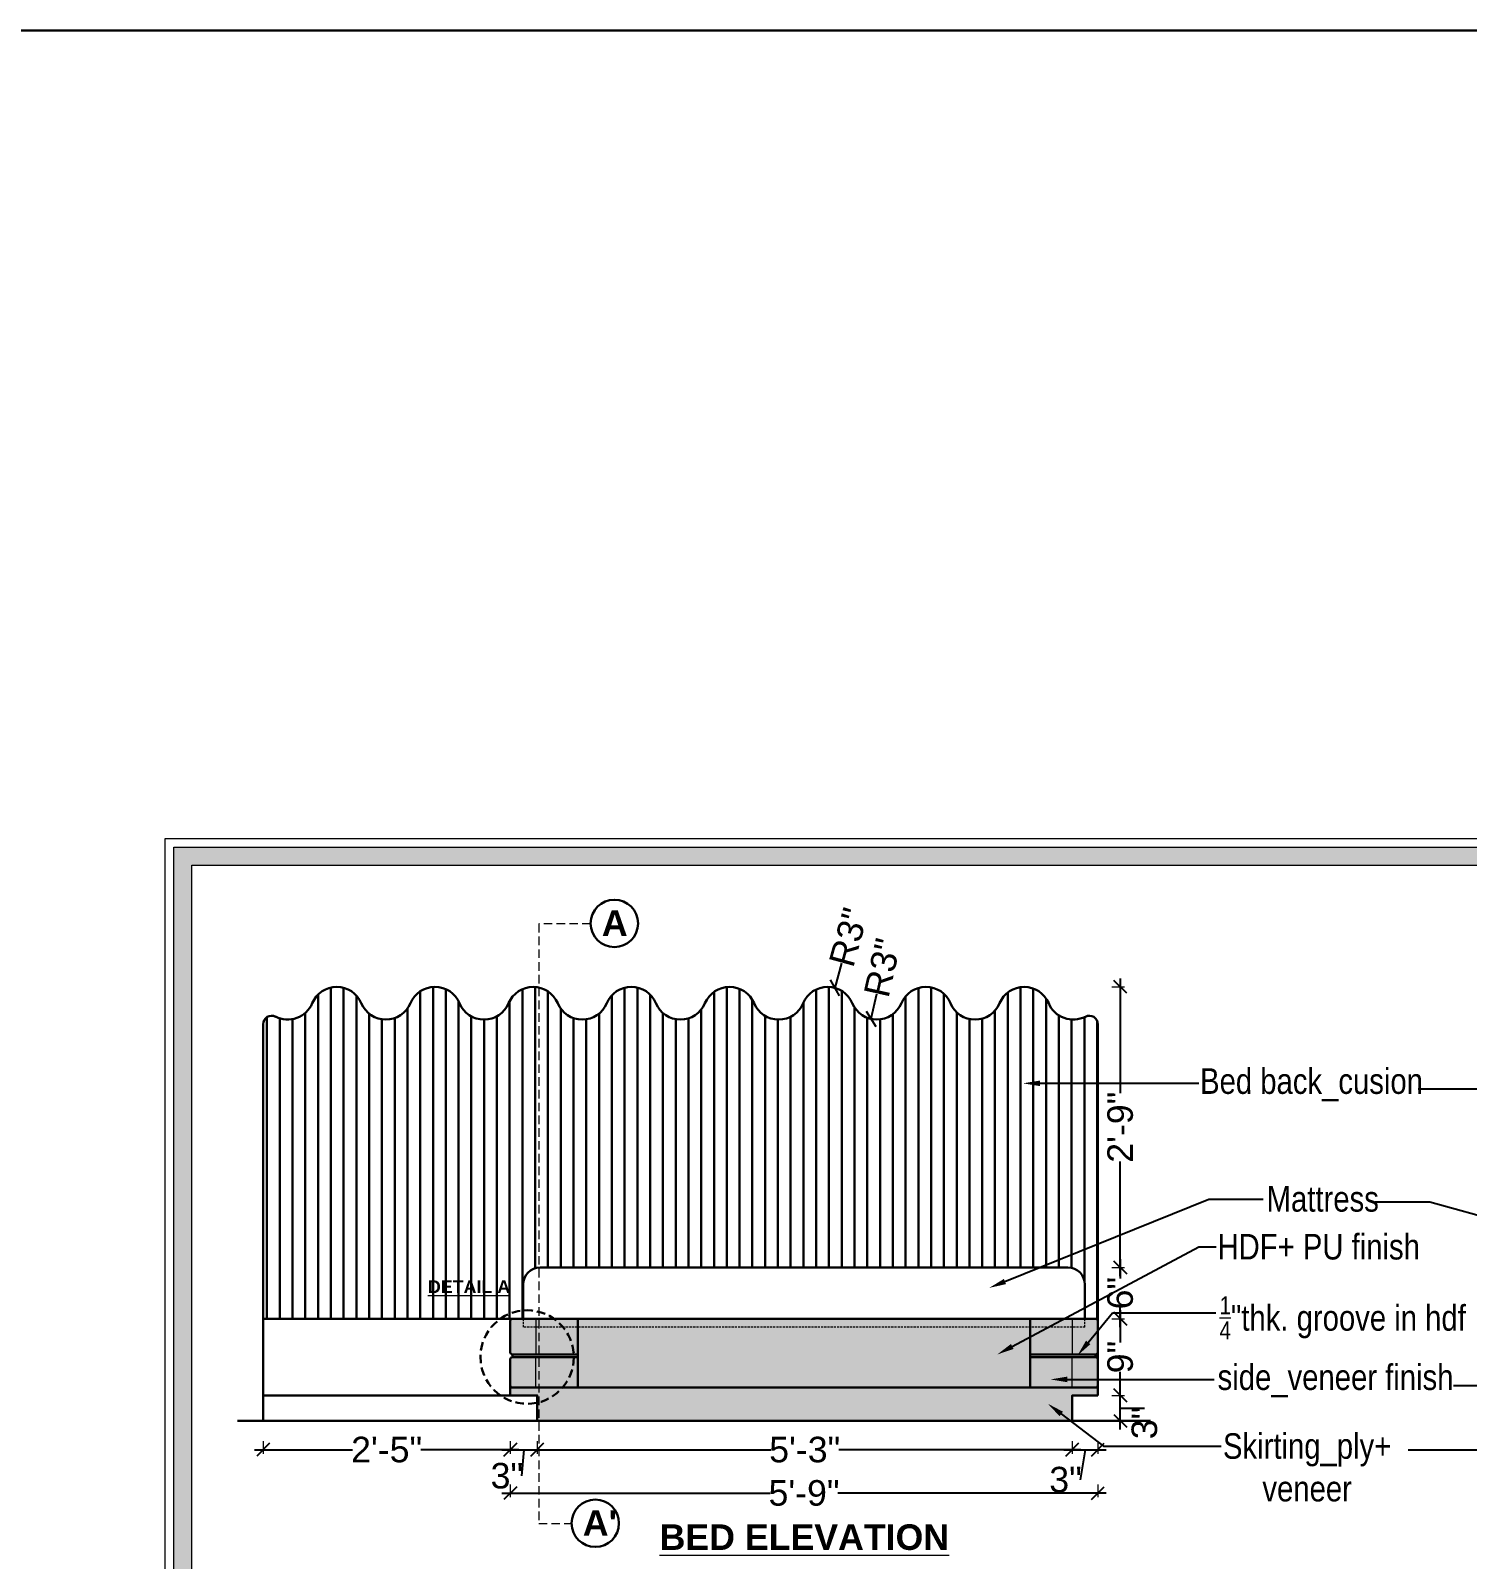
# Model space of a CAD drawing. Header units: millimetres. Extents: x 56222 to 3066687, y -650199 to -121287.
# Drawn here: x 136182 to 136350.7, y -182811.5 to -182632 of the extents above; entities that cross this region are included whole.
import ezdxf
from ezdxf import colors
from ezdxf.entities.mleader import LeaderData, LeaderLine
from ezdxf.math import Vec2, Vec3

# ---------------------------------------------------------------- set-up
doc = ezdxf.new("R2010")
doc.units = ezdxf.units.MM
doc.header["$MEASUREMENT"] = 0
doc.header["$PDMODE"] = 35
doc.linetypes.add('00-Floor Plan$0$DASHED', pattern=[0.75, 0.5, -0.25])
doc.linetypes.add('DASHEDX2', pattern=[1.5, 1, -0.5])
doc.layers.get('Defpoints').update_dxf_attribs({"color": 220})
doc.layers.add('AR HATCH-7', color=7, linetype='Continuous')
for name, color, linetype, lineweight in [('DIM.', 250, 'Continuous', 13), ('Dimension', 10, 'DASHEDX2', 20), ('FURNITURE', 32, 'Continuous', 9), ('FURNITURE-1', 252, 'Continuous', 13), ('Text', 7, 'Continuous', 15), ('wall', 7, 'Continuous', 30), ('XX~SLAB ( BEAM )~ ( DIM )', 7, 'Continuous', 9)]:
    doc.layers.add(name, color=color, linetype=linetype, lineweight=lineweight)
doc.styles.add('Arial', font='arial.ttf')
doc.styles.get("Standard").update_dxf_attribs({"font": 'arial.ttf', "height": 6})
doc.styles.add('style4', font='ARIALN.TTF')
doc.dimstyles.new('Archana', dxfattribs={"dimtxt": 3, "dimasz": 1.5, "dimexe": 0.5, "dimexo": 0.5, "dimgap": 0, "dimtad": 0, "dimzin": 0, "dimdsep": 46, "dimlunit": 4, "dimtxsty": 'Arial', "dimblk": 'OBLIQUE', "dimcen": 0, "dimdle": 1, "dimclrd": 1, "dimclre": 1, "dimclrt": 5, "dimadec": 0, "dimazin": 0, "dimtfac": 1, "dimtofl": 0, "dimtmove": 1, "dimatfit": 3, "dimfxl": 1, "dimfxlon": 1, "dimtolj": 1, "dimtzin": 0, "dimlwd": 25, "dimlwe": -1, "dimarcsym": 0})
pattern_1 = [(90, (1209.754, 107.8782), (-1.5, 0), [])]

# ---------------------------------------------------------------- blocks, each defined once
blk = doc.blocks.new('_Oblique')
at = {"layer": 'wall', "color": 0, "lineweight": -2}
blk.add_line((-0.5, -0.5), (0.5, 0.5), dxfattribs=at)
blk = doc.blocks.new('*D539')
at = {"layer": 'Defpoints', "color": 0, "lineweight": 30, "transparency": 16777216}
for p in [(136307.33, -182792.23), (136309.97, -182792.23), (136306.53, -182795.23)]:
    blk.add_point(p, dxfattribs=at)
at = {"layer": 'FURNITURE', "color": 1, "lineweight": 25, "transparency": 16777216}
for p, q in [((136309.97, -182796.23), (136309.97, -182791.23)), ((136309.97, -182793.73), (136312.81, -182793.75))]:
    blk.add_line(p, q, dxfattribs=at)
at = {"layer": 'FURNITURE', "color": 1, "transparency": 16777216}
for p, q in [((136308.97, -182792.23), (136310.47, -182792.23)), ((136308.97, -182795.23), (136310.47, -182795.23))]:
    blk.add_line(p, q, dxfattribs=at)
at = {"layer": 'FURNITURE', "color": 1, "lineweight": 25, "transparency": 16777216, "xscale": 1.5, "yscale": 1.5, "zscale": 1.5}
for p, rotation in [((136309.97, -182792.23), 90), ((136309.97, -182795.23), 270)]:
    blk.add_blockref('_Oblique', p, dxfattribs=dict(at, rotation=rotation))
at = {"layer": 'FURNITURE', "color": 5, "lineweight": 30, "transparency": 16777216, "insert": (136312.81, -182795.47), "char_height": 3, "attachment_point": 5, "rotation": 90, "style": 'Arial'}
blk.add_mtext('\\A1;3"', dxfattribs=at)
blk = doc.blocks.new('*D540')
at = {"layer": 'Defpoints', "color": 0, "lineweight": 30, "transparency": 16777216}
for p in [(136306.32, -182783.23), (136309.97, -182783.23), (136307.33, -182792.23)]:
    blk.add_point(p, dxfattribs=at)
at = {"layer": 'FURNITURE', "color": 1, "lineweight": 25, "transparency": 16777216}
for p, q in [((136309.97, -182782.23), (136309.97, -182786.01)), ((136309.97, -182793.23), (136309.97, -182789.46))]:
    blk.add_line(p, q, dxfattribs=at)
at = {"layer": 'FURNITURE', "color": 1, "transparency": 16777216}
for p, q in [((136308.97, -182783.23), (136310.47, -182783.23)), ((136308.97, -182792.23), (136310.47, -182792.23))]:
    blk.add_line(p, q, dxfattribs=at)
at = {"layer": 'FURNITURE', "color": 1, "lineweight": 25, "transparency": 16777216, "xscale": 1.5, "yscale": 1.5, "zscale": 1.5}
for p, rotation in [((136309.97, -182783.23), 90), ((136309.97, -182792.23), 270)]:
    blk.add_blockref('_Oblique', p, dxfattribs=dict(at, rotation=rotation))
at = {"layer": 'FURNITURE', "color": 5, "lineweight": 30, "transparency": 16777216, "insert": (136309.97, -182787.73), "char_height": 3, "attachment_point": 5, "rotation": 90, "style": 'Arial'}
blk.add_mtext('\\A1;9"', dxfattribs=at)
blk = doc.blocks.new('*D541')
at = {"layer": 'Defpoints', "color": 0, "lineweight": 30, "transparency": 16777216}
for p in [(136303.83, -182777.23), (136309.97, -182777.23), (136306.32, -182783.23)]:
    blk.add_point(p, dxfattribs=at)
at = {"layer": 'FURNITURE', "color": 1, "lineweight": 25, "transparency": 16777216}
for p, q in [((136309.97, -182776.23), (136309.97, -182778.5)), ((136309.97, -182784.23), (136309.97, -182781.96))]:
    blk.add_line(p, q, dxfattribs=at)
at = {"layer": 'FURNITURE', "color": 1, "transparency": 16777216}
for p, q in [((136308.97, -182777.23), (136310.47, -182777.23)), ((136308.97, -182783.23), (136310.47, -182783.23))]:
    blk.add_line(p, q, dxfattribs=at)
at = {"layer": 'FURNITURE', "color": 1, "lineweight": 25, "transparency": 16777216, "xscale": 1.5, "yscale": 1.5, "zscale": 1.5}
for p, rotation in [((136309.97, -182777.23), 90), ((136309.97, -182783.23), 270)]:
    blk.add_blockref('_Oblique', p, dxfattribs=dict(at, rotation=rotation))
at = {"layer": 'FURNITURE', "color": 5, "lineweight": 30, "transparency": 16777216, "insert": (136309.97, -182780.23), "char_height": 3, "attachment_point": 5, "rotation": 90, "style": 'Arial'}
blk.add_mtext('\\A1;6"', dxfattribs=at)
blk = doc.blocks.new('*D542')
at = {"layer": 'Defpoints', "color": 0, "lineweight": 30, "transparency": 16777216}
for p in [(136298.68, -182744.28), (136309.97, -182744.28), (136301.99, -182777.23)]:
    blk.add_point(p, dxfattribs=at)
at = {"layer": 'FURNITURE', "color": 1, "transparency": 16777216}
for p, q in [((136308.97, -182744.28), (136310.47, -182744.28)), ((136308.97, -182777.23), (136310.47, -182777.23))]:
    blk.add_line(p, q, dxfattribs=at)
at = {"layer": 'FURNITURE', "color": 1, "lineweight": 25, "transparency": 16777216}
for p, q in [((136309.97, -182743.28), (136309.97, -182756.74)), ((136309.97, -182778.23), (136309.97, -182764.77))]:
    blk.add_line(p, q, dxfattribs=at)
at = {"layer": 'FURNITURE', "color": 1, "lineweight": 25, "transparency": 16777216, "xscale": 1.5, "yscale": 1.5, "zscale": 1.5}
for p, rotation in [((136309.97, -182744.28), 90), ((136309.97, -182777.23), 270)]:
    blk.add_blockref('_Oblique', p, dxfattribs=dict(at, rotation=rotation))
at = {"layer": 'FURNITURE', "color": 5, "lineweight": 30, "transparency": 16777216, "insert": (136309.97, -182760.75), "char_height": 3, "attachment_point": 5, "rotation": 90, "style": 'Arial'}
blk.add_mtext('\\A1;2\'-9"', dxfattribs=at)
blk = doc.blocks.new('*D544')
at = {"layer": 'Defpoints', "color": 0, "lineweight": 30, "transparency": 16777216}
for p in [(136276.44, -182744.39), (136275.61, -182747.4)]:
    blk.add_point(p, dxfattribs=at)
at = {"layer": 'FURNITURE', "color": 1, "lineweight": 25, "transparency": 16777216}
blk.add_line((136277.23, -182741.49), (136276.44, -182744.39), dxfattribs=at)
at = {"layer": 'FURNITURE', "color": 1, "lineweight": 25, "transparency": 16777216, "xscale": 1.5, "yscale": 1.5, "zscale": 1.5, "rotation": 254.6734965967077}
blk.add_blockref('_Oblique', (136276.44, -182744.39), dxfattribs=at)
at = {"layer": 'FURNITURE', "color": 5, "lineweight": 30, "transparency": 16777216, "insert": (136278.07, -182738.45), "char_height": 3, "attachment_point": 5, "rotation": 74.6735, "style": 'Arial'}
blk.add_mtext('\\A1;R3"', dxfattribs=at)
blk = doc.blocks.new('*D545')
at = {"layer": 'Defpoints', "color": 0, "lineweight": 30, "transparency": 16777216}
for p in [(136281.38, -182745), (136280.69, -182748.04)]:
    blk.add_point(p, dxfattribs=at)
at = {"layer": 'FURNITURE', "color": 1, "lineweight": 25, "transparency": 16777216}
blk.add_line((136281.35, -182745.12), (136280.69, -182748.04), dxfattribs=at)
at = {"layer": 'FURNITURE', "color": 1, "lineweight": 25, "transparency": 16777216, "xscale": 1.5, "yscale": 1.5, "zscale": 1.5, "rotation": 257.3179407238556}
blk.add_blockref('_Oblique', (136280.69, -182748.04), dxfattribs=at)
at = {"layer": 'FURNITURE', "color": 5, "lineweight": 30, "transparency": 16777216, "insert": (136282.04, -182742.03), "char_height": 3, "attachment_point": 5, "rotation": 77.3179, "style": 'Arial'}
blk.add_mtext('\\A1;R3"', dxfattribs=at)
blk = doc.blocks.new('*D559')
at = {"layer": 'Defpoints', "color": 0, "lineweight": 30, "transparency": 16777216}
for p in [(136238.33, -182792.23), (136209.3, -182795.23), (136238.33, -182798.61)]:
    blk.add_point(p, dxfattribs=at)
at = {"layer": 'FURNITURE', "color": 1, "lineweight": 25, "transparency": 16777216}
for p, q in [((136208.3, -182798.61), (136219.8, -182798.61)), ((136239.33, -182798.61), (136227.83, -182798.61))]:
    blk.add_line(p, q, dxfattribs=at)
at = {"layer": 'FURNITURE', "color": 1, "transparency": 16777216}
for p, q in [((136209.3, -182797.61), (136209.3, -182799.11)), ((136238.33, -182797.61), (136238.33, -182799.11))]:
    blk.add_line(p, q, dxfattribs=at)
at = {"layer": 'FURNITURE', "color": 1, "lineweight": 25, "transparency": 16777216, "xscale": 1.5, "yscale": 1.5, "zscale": 1.5, "rotation": 180}
blk.add_blockref('_Oblique', (136209.3, -182798.61), dxfattribs=at)
at = {"layer": 'FURNITURE', "color": 1, "lineweight": 25, "transparency": 16777216, "xscale": 1.5, "yscale": 1.5, "zscale": 1.5}
blk.add_blockref('_Oblique', (136238.33, -182798.61), dxfattribs=at)
at = {"layer": 'FURNITURE', "color": 5, "lineweight": 30, "transparency": 16777216, "insert": (136223.81, -182798.61), "char_height": 3, "attachment_point": 5, "style": 'Arial'}
blk.add_mtext('\\A1;2\'-5"', dxfattribs=at)
blk = doc.blocks.new('*D560')
at = {"layer": 'Defpoints', "color": 0, "lineweight": 30, "transparency": 16777216}
for p in [(136241.5, -182795.23), (136304.33, -182795.23), (136304.33, -182798.61)]:
    blk.add_point(p, dxfattribs=at)
at = {"layer": 'FURNITURE', "color": 1, "lineweight": 25, "transparency": 16777216}
for p, q in [((136240.5, -182798.61), (136268.93, -182798.61)), ((136305.33, -182798.61), (136276.9, -182798.61))]:
    blk.add_line(p, q, dxfattribs=at)
at = {"layer": 'FURNITURE', "color": 1, "transparency": 16777216}
for p, q in [((136241.5, -182797.61), (136241.5, -182799.11)), ((136304.33, -182797.61), (136304.33, -182799.11))]:
    blk.add_line(p, q, dxfattribs=at)
at = {"layer": 'FURNITURE', "color": 1, "lineweight": 25, "transparency": 16777216, "xscale": 1.5, "yscale": 1.5, "zscale": 1.5, "rotation": 180}
blk.add_blockref('_Oblique', (136241.5, -182798.61), dxfattribs=at)
at = {"layer": 'FURNITURE', "color": 1, "lineweight": 25, "transparency": 16777216, "xscale": 1.5, "yscale": 1.5, "zscale": 1.5}
blk.add_blockref('_Oblique', (136304.33, -182798.61), dxfattribs=at)
at = {"layer": 'FURNITURE', "color": 5, "lineweight": 30, "transparency": 16777216, "insert": (136272.91, -182798.61), "char_height": 3, "attachment_point": 5, "style": 'Arial'}
blk.add_mtext('\\A1;5\'-3"', dxfattribs=at)
blk = doc.blocks.new('*D561')
at = {"layer": 'Defpoints', "color": 0, "lineweight": 30, "transparency": 16777216}
for p in [(136307.33, -182792.23), (136304.33, -182795.23), (136307.33, -182798.61)]:
    blk.add_point(p, dxfattribs=at)
at = {"layer": 'FURNITURE', "color": 1, "lineweight": 25, "transparency": 16777216}
for p, q in [((136303.33, -182798.61), (136308.33, -182798.61)), ((136305.83, -182798.61), (136305.26, -182802.14))]:
    blk.add_line(p, q, dxfattribs=at)
at = {"layer": 'FURNITURE', "color": 1, "transparency": 16777216}
for p, q in [((136304.33, -182797.61), (136304.33, -182799.11)), ((136307.33, -182797.61), (136307.33, -182799.11))]:
    blk.add_line(p, q, dxfattribs=at)
at = {"layer": 'FURNITURE', "color": 1, "lineweight": 25, "transparency": 16777216, "xscale": 1.5, "yscale": 1.5, "zscale": 1.5, "rotation": 180}
blk.add_blockref('_Oblique', (136304.33, -182798.61), dxfattribs=at)
at = {"layer": 'FURNITURE', "color": 1, "lineweight": 25, "transparency": 16777216, "xscale": 1.5, "yscale": 1.5, "zscale": 1.5}
blk.add_blockref('_Oblique', (136307.33, -182798.61), dxfattribs=at)
at = {"layer": 'FURNITURE', "color": 5, "lineweight": 30, "transparency": 16777216, "insert": (136303.54, -182802.14), "char_height": 3, "attachment_point": 5, "style": 'Arial'}
blk.add_mtext('\\A1;3"', dxfattribs=at)
blk = doc.blocks.new('*D562')
at = {"layer": 'Defpoints', "color": 0, "lineweight": 30, "transparency": 16777216}
for p in [(136238.33, -182792.23), (136241.5, -182792.23), (136241.5, -182798.61)]:
    blk.add_point(p, dxfattribs=at)
at = {"layer": 'FURNITURE', "color": 1, "lineweight": 25, "transparency": 16777216}
for p, q in [((136237.33, -182798.61), (136242.5, -182798.61)), ((136239.91, -182798.61), (136239.65, -182801.68))]:
    blk.add_line(p, q, dxfattribs=at)
at = {"layer": 'FURNITURE', "color": 1, "transparency": 16777216}
for p, q in [((136238.33, -182797.61), (136238.33, -182799.11)), ((136241.5, -182797.61), (136241.5, -182799.11))]:
    blk.add_line(p, q, dxfattribs=at)
at = {"layer": 'FURNITURE', "color": 1, "lineweight": 25, "transparency": 16777216, "xscale": 1.5, "yscale": 1.5, "zscale": 1.5, "rotation": 180}
blk.add_blockref('_Oblique', (136238.33, -182798.61), dxfattribs=at)
at = {"layer": 'FURNITURE', "color": 1, "lineweight": 25, "transparency": 16777216, "xscale": 1.5, "yscale": 1.5, "zscale": 1.5}
blk.add_blockref('_Oblique', (136241.5, -182798.61), dxfattribs=at)
at = {"layer": 'FURNITURE', "color": 5, "lineweight": 30, "transparency": 16777216, "insert": (136237.93, -182801.68), "char_height": 3, "attachment_point": 5, "style": 'Arial'}
blk.add_mtext('\\A1;3"', dxfattribs=at)
blk = doc.blocks.new('*D563')
at = {"layer": 'Defpoints', "color": 0, "lineweight": 30, "transparency": 16777216}
for p in [(136238.33, -182792.23), (136307.33, -182792.23), (136307.33, -182803.7)]:
    blk.add_point(p, dxfattribs=at)
at = {"layer": 'FURNITURE', "color": 1, "lineweight": 25, "transparency": 16777216}
for p, q in [((136237.33, -182803.7), (136268.84, -182803.7)), ((136308.33, -182803.7), (136276.81, -182803.7))]:
    blk.add_line(p, q, dxfattribs=at)
at = {"layer": 'FURNITURE', "color": 1, "transparency": 16777216}
for p, q in [((136238.33, -182802.7), (136238.33, -182804.2)), ((136307.33, -182802.7), (136307.33, -182804.2))]:
    blk.add_line(p, q, dxfattribs=at)
at = {"layer": 'FURNITURE', "color": 1, "lineweight": 25, "transparency": 16777216, "xscale": 1.5, "yscale": 1.5, "zscale": 1.5, "rotation": 180}
blk.add_blockref('_Oblique', (136238.33, -182803.7), dxfattribs=at)
at = {"layer": 'FURNITURE', "color": 1, "lineweight": 25, "transparency": 16777216, "xscale": 1.5, "yscale": 1.5, "zscale": 1.5}
blk.add_blockref('_Oblique', (136307.33, -182803.7), dxfattribs=at)
at = {"layer": 'FURNITURE', "color": 5, "lineweight": 30, "transparency": 16777216, "insert": (136272.83, -182803.7), "char_height": 3, "attachment_point": 5, "style": 'Arial'}
blk.add_mtext('\\A1;5\'-9"', dxfattribs=at)

msp = doc.modelspace()

# ---------------------------------------------------------------- hatches: boundary and pattern name
at = {"layer": 'AR HATCH-7', "lineweight": 30, "true_color": 0xd7ebd2}
h = msp.add_hatch(dxfattribs=at)
h.set_pattern_fill('ANSI31', color=254, scale=12, angle=45)
h.set_pattern_definition(pattern_1)
h.paths.add_polyline_path([(136307.326, -182748.664, 0.5610221), (136305.869, -182747.774, -0.4376879), (136301.56, -182746.197, 0.6666667), (136295.793, -182746.197, -0.6666667), (136290.027, -182746.197, 0.6666667), (136284.261, -182746.197, -0.6666667), (136278.495, -182746.197, 0.6666667), (136272.729, -182746.197, -0.6666667), (136266.963, -182746.197, 0.6666667), (136261.197, -182746.197, -0.6666667), (136255.43, -182746.197, 0.6666667), (136249.664, -182746.197, -0.6666667), (136243.898, -182746.197, 0.6666667), (136238.132, -182746.197, -0.6666667), (136232.366, -182746.197, 0.6666667), (136226.6, -182746.197, -0.6666667), (136220.834, -182746.197, 0.6666667), (136215.068, -182746.197, -0.4376879), (136210.758, -182747.774, 0.5610219), (136209.301, -182748.664), (136209.301, -182783.232), (136238.326, -182783.232), (136238.326, -182783.482, -0.4142136), (136238.576, -182783.232), (136239.826, -182783.232), (136239.826, -182781.982), (136210.801, -182781.982), (136210.801, -182762.123, -0.4142136), (136219.801, -182753.123), (136296.826, -182753.123, -0.4142136), (136305.826, -182762.123), (136305.826, -182783.232), (136307.076, -182783.232, -0.4142136), (136307.326, -182783.482), (136307.326, -182758.167)])
h = msp.add_hatch(dxfattribs=at)
h.set_pattern_fill('ANSI31', color=254, scale=12, angle=45)
h.set_pattern_definition(pattern_1)
h.paths.add_polyline_path([(136305.826, -182762.123, 0.4142136), (136296.826, -182753.123), (136219.801, -182753.123, 0.4142136), (136210.801, -182762.123), (136210.801, -182781.982), (136239.826, -182781.982), (136239.826, -182779.232, -0.4142136), (136241.826, -182777.232), (136303.826, -182777.232, -0.4142136), (136305.826, -182779.232)])
at = {"layer": 'AR HATCH-7', "lineweight": 30, "true_color": 0xb5af9b}
h = msp.add_hatch(color=253, dxfattribs=at)
h.dxf.hatch_style = 1
h.paths.add_polyline_path([(136241.326, -182783.232), (136238.576, -182783.232, 0.4142136), (136238.326, -182783.482), (136238.326, -182787.182, 0.4142136), (136238.576, -182787.432), (136241.326, -182787.432)])
h.paths.add_polyline_path([(136246.255, -182783.232), (136241.326, -182783.232), (136241.326, -182787.432), (136246.255, -182787.432)])
h.paths.add_polyline_path([(136246.255, -182787.732), (136241.326, -182787.732), (136241.326, -182791.313), (136246.255, -182791.313)], flags=17)
h.paths.add_polyline_path([(136241.326, -182787.732), (136238.576, -182787.732, 0.4142136), (136238.326, -182787.982), (136238.326, -182791.063, 0.4142136), (136238.576, -182791.313), (136241.326, -182791.313)], flags=17)
h.paths.add_polyline_path([(136304.326, -182783.232), (136299.397, -182783.232), (136299.397, -182787.432), (136304.326, -182787.432)])
h.paths.add_polyline_path([(136307.326, -182783.482, 0.4142136), (136307.076, -182783.232), (136304.326, -182783.232), (136304.326, -182787.432), (136307.076, -182787.432, 0.4142136), (136307.326, -182787.182)])
h.paths.add_polyline_path([(136304.326, -182787.732), (136299.397, -182787.732), (136299.397, -182791.313), (136304.326, -182791.313)], flags=17)
h.paths.add_polyline_path([(136307.326, -182787.182, -0.4142136), (136307.076, -182787.432), (136307.076, -182787.732), (136304.326, -182787.732), (136304.326, -182791.313), (136238.576, -182791.313, -0.4142136), (136238.326, -182791.063), (136238.326, -182792.232), (136307.326, -182792.232)])
at = {"layer": 'AR HATCH-7', "lineweight": 30, "true_color": 0xd7ebd2}
h = msp.add_hatch(color=254, dxfattribs=at)
h.dxf.hatch_style = 1
h.paths.add_polyline_path([(136299.397, -182783.232), (136246.255, -182783.232), (136246.255, -182791.313), (136299.397, -182791.313)])
at = {"layer": 'AR HATCH-7', "lineweight": 30, "true_color": 0xb5af9b}
h = msp.add_hatch(color=253, dxfattribs=at)
h.dxf.hatch_style = 1
h.paths.add_polyline_path([(136304.326, -182792.232), (136241.5, -182792.232), (136241.5, -182795.232), (136304.326, -182795.232)])
at = {"layer": 'Dimension', "linetype": 'Continuous', "true_color": 0xd39e00}
h = msp.add_hatch(color=42, dxfattribs=at)
h.paths.add_polyline_path([(136198.835, -182727.894), (136198.835, -182936.598), (136495.342, -182936.598), (136495.342, -182727.894)])
h.paths.add_polyline_path([(136200.916, -182729.975), (136493.261, -182729.975), (136493.261, -182934.517), (136200.916, -182934.517)], flags=16)

# ---------------------------------------------------------------- linework, layer by layer
at = {"layer": 'Dimension', "color": 42, "linetype": 'Continuous', "true_color": 0xd39e00}
for points in [[(136197.795, -182726.854), (136496.383, -182726.854), (136496.383, -182937.639), (136197.795, -182937.639)], [(136198.835, -182727.894), (136495.342, -182727.894), (136495.342, -182936.598), (136198.835, -182936.598)], [(136200.916, -182729.975), (136493.261, -182729.975), (136493.261, -182934.517), (136200.916, -182934.517)]]:
    msp.add_lwpolyline(points, close=True, dxfattribs=at)
at = {"layer": 'FURNITURE', "lineweight": 30}
for p, q in [((136209.301, -182748.664), (136209.301, -182795.232)), ((136307.326, -182748.664), (136307.326, -182784.232)), ((136239.826, -182783.232, 0), (136209.301, -182783.232)), ((136238.326, -182791.063, 0.001), (136238.326, -182792.232, 0.001)), ((136307.326, -182791.063, 0), (136307.326, -182792.232)), ((136209.301, -182792.232), (136241.5, -182792.232))]:
    msp.add_line(p, q, dxfattribs=at)
at = {"layer": 'FURNITURE', "lineweight": 30, "ltscale": 0.5}
for p, q in [((136303.826, -182777.232), (136241.826, -182777.232)), ((136239.826, -182779.232, 0), (136239.826, -182783.232, 0)), ((136305.826, -182779.232, 0), (136305.826, -182783.232, 0)), ((136238.326, -182783.482), (136238.326, -182787.182)), ((136307.076, -182783.232), (136238.576, -182783.232)), ((136246.255, -182783.232), (136246.255, -182791.313, 0)), ((136299.397, -182783.232), (136299.397, -182791.313, 0)), ((136307.326, -182783.482), (136307.326, -182787.182)), ((136246.255, -182787.432), (136238.576, -182787.432)), ((136238.576, -182787.432), (136238.576, -182787.732)), ((136246.255, -182787.732), (136238.576, -182787.732)), ((136299.397, -182787.432), (136307.076, -182787.432)), ((136299.397, -182787.732), (136307.076, -182787.732)), ((136307.076, -182787.432), (136307.076, -182787.732)), ((136238.326, -182791.063, 0), (136238.326, -182787.982)), ((136307.326, -182791.063, 0), (136307.326, -182787.982, 0)), ((136307.076, -182791.313, 0), (136238.576, -182791.313)), ((136241.5, -182795.232), (136304.326, -182795.232))]:
    msp.add_line(p, q, dxfattribs=at)
at = {"layer": 'FURNITURE', "linetype": '00-Floor Plan$0$DASHED', "lineweight": 5, "ltscale": 0.5}
for p, q in [((136239.826, -182783.232, 0), (136239.826, -182784.232)), ((136305.826, -182784.232), (136239.826, -182784.232)), ((136305.826, -182784.232), (136305.826, -182783.232))]:
    msp.add_line(p, q, dxfattribs=at)
at = {"layer": 'FURNITURE', "lineweight": 5, "ltscale": 0.5}
for p, q in [((136241.326, -182783.232), (136241.326, -182787.432)), ((136304.326, -182783.232), (136304.326, -182787.432)), ((136241.326, -182791.313, 0), (136241.326, -182787.732)), ((136304.326, -182791.313, 0), (136304.326, -182787.732))]:
    msp.add_line(p, q, dxfattribs=at)
at = {"layer": 'FURNITURE', "lineweight": 30}
msp.add_lwpolyline([(136301.56, -182746.197, 0.6666667), (136295.793, -182746.197, -0.6666667), (136290.027, -182746.197, 0.6666667), (136284.261, -182746.197, -0.6666667), (136278.495, -182746.197, 0.6666667), (136272.729, -182746.197, -0.6666667), (136266.963, -182746.197, 0.6666667), (136261.197, -182746.197, -0.6666667), (136255.43, -182746.197, 0.6666667), (136249.664, -182746.197, -0.6666667), (136243.898, -182746.197, 0.6666667), (136238.132, -182746.197, -0.6666667), (136232.366, -182746.197, 0.6666667), (136226.6, -182746.197, -0.6666667), (136220.834, -182746.197, 0.6666667), (136215.068, -182746.197, -0.4376879), (136210.758, -182747.774)], format="xyb", dxfattribs=at)
msp.add_lwpolyline([(136307.326, -182792.232), (136307.326, -182758.167)], dxfattribs=at)
at = {"layer": 'FURNITURE', "lineweight": 30, "ltscale": 0.5}
for points in [[(136241.5, -182795.232), (136241.5, -182792.232), (136238.326, -182792.232)], [(136304.326, -182795.232), (136304.326, -182792.232), (136307.326, -182792.232)]]:
    msp.add_lwpolyline(points, dxfattribs=at)
at = {"layer": 'FURNITURE', "color": 1, "linetype": 'DASHEDX2', "lineweight": 30}
msp.add_circle((136240.313, -182787.732), 5.486, dxfattribs=at)
at = {"layer": 'FURNITURE', "lineweight": 30}
for centre, radius, start, end in [((136304.443, -182744.996), 3.123, 202.61986, 297.17351), ((136210.301, -182748.664), 1, 62.82649, 180), ((136306.326, -182748.664), 1, 0, 117.17351)]:
    msp.add_arc(centre, radius, start, end, dxfattribs=at)
at = {"layer": 'FURNITURE', "lineweight": 30, "ltscale": 0.5}
for centre, radius, start, end in [((136241.826, -182779.232, 0), 2, 90, 180), ((136303.826, -182779.232), 2, 0, 90), ((136238.576, -182783.482), 0.25, 90, 180), ((136307.076, -182783.482), 0.25, 0, 90), ((136238.576, -182787.182), 0.25, 180, 270), ((136238.576, -182787.982, 0), 0.25, 90, 180), ((136307.076, -182787.182), 0.25, 270, 0), ((136238.576, -182791.063, 0.001), 0.25, 180, 270)]:
    msp.add_arc(centre, radius, start, end, dxfattribs=at)
at = {"layer": 'FURNITURE', "lineweight": 30, "ltscale": 0.5, "extrusion": (-6.84769e-20, 1.86557e-08, 1)}
msp.add_arc((136307.076, -182787.982, -0.003), 0.25, 0, 90, dxfattribs=at)
at = {"layer": 'FURNITURE', "lineweight": 30, "ltscale": 0.5, "extrusion": (-7.30542e-10, 1.86557e-08, 1)}
msp.add_arc((136307.076, -182791.063, -0.004), 0.25, 270, 0, dxfattribs=at)
at = {"layer": 'FURNITURE-1', "color": 251, "linetype": 'DASHEDX2', "true_color": 0x636466}
msp.add_lwpolyline([(136247.766, -182736.875), (136241.664, -182736.875), (136241.664, -182807.264), (136245.527, -182807.264)], dxfattribs=at)
at = {"layer": 'FURNITURE-1', "color": 1, "linetype": 'ByBlock', "lineweight": 30}
for centre in [(136250.551, -182736.827), (136248.312, -182807.245)]:
    msp.add_circle(centre, 2.785, dxfattribs=at)
at = {"layer": 'XX~SLAB ( BEAM )~ ( DIM )', "lineweight": 30}
msp.add_line((136206.308, -182795.232), (136313.505, -182795.232), dxfattribs=at)
at = {"layer": 'XX~SLAB ( BEAM )~ ( DIM )', "color": 3, "lineweight": 30}
msp.add_lwpolyline([(134344.713, -182632.016), (137936.581, -182632.016), (137936.581, -183605.178), (134344.713, -183605.178)], close=True, dxfattribs=at)

# ---------------------------------------------------------------- texts
at = {"layer": 'DIM.', "color": 1, "attachment_point": 1}
for s, width, gutter_width, insert, char_height in [('{\\fArial|b1|i0|c0|p34;A}', 81.87572, 1.128, (136249.086, -182735.289, -2.248), 3), ('{\\fArial|b1|i0|c0|p34;\\LDETAIL A}', 111.55884, 1, (136228.656, -182778.722), 1.5), ("{\\fArial|b1|i0|c0|p34;A'}", 81.87572, 1.128, (136246.847, -182805.707, -2.248), 3), ('{\\fArial|b1|i0|c0|p34;\\LBED ELEVATION}', 111.55884, 1, (136255.87, -182807.372), 3)]:
    msp.add_mtext_dynamic_manual_height_columns(s, width=width, gutter_width=gutter_width, heights=[0], dxfattribs=dict(at, insert=insert, char_height=char_height))

# ---------------------------------------------------------------- dimensions: what is measured, and where the dimension line sits
at = {"layer": 'FURNITURE', "lineweight": 30}
dim = msp.add_radius_dim(center=(136275.612, -182747.398), mpoint=(136276.437, -182744.386), dimstyle='Archana', override={"dimdec": 0}, dxfattribs=at)
dim.commit()
dim.dimension.update_dxf_attribs({"geometry": '*D544', "text_midpoint": (136278.066, -182738.446)})
dim = msp.add_radius_dim(center=(136281.378, -182744.996), mpoint=(136280.692, -182748.043), dimstyle='Archana', override={"dimdec": 0}, dxfattribs=at)
dim.commit()
dim.dimension.update_dxf_attribs({"geometry": '*D545', "text_midpoint": (136282.045, -182742.034), "dimtype": 164})
for base, p1, p2, picture, middle in [((136309.971, -182744.275), (136301.993, -182777.232), (136298.676, -182744.275), '*D542', (136309.971, -182760.754)), ((136309.971, -182777.232), (136306.317, -182783.232), (136303.826, -182777.232), '*D541', (136309.971, -182780.232)), ((136309.971, -182783.232), (136307.326, -182792.232), (136306.317, -182783.232), '*D540', (136309.971, -182787.732))]:
    dim = msp.add_linear_dim(base=base, p1=p1, p2=p2, angle=90, dimstyle='Archana', dxfattribs=at)
    dim.commit()
    dim.dimension.update_dxf_attribs({"geometry": picture, "text_midpoint": middle})
dim = msp.add_linear_dim(base=(136309.971, -182792.232), p1=(136306.534, -182795.232), p2=(136307.326, -182792.232), angle=90, dimstyle='Archana', dxfattribs=at)
dim.commit()
dim.dimension.update_dxf_attribs({"geometry": '*D539', "text_midpoint": (136312.814, -182793.745), "dimtype": 160})
for base, p1, p2, picture, middle in [((136238.326, -182798.611), (136209.301, -182795.232), (136238.326, -182792.232), '*D559', (136223.814, -182798.611)), ((136307.326, -182803.703), (136238.326, -182792.232), (136307.326, -182792.232), '*D563', (136272.826, -182803.703)), ((136304.326, -182798.611), (136241.5, -182795.232), (136304.326, -182795.232), '*D560', (136272.913, -182798.611))]:
    dim = msp.add_linear_dim(base=base, p1=p1, p2=p2, dimstyle='Archana', override={"dimdec": 0}, dxfattribs=at)
    dim.commit()
    dim.dimension.update_dxf_attribs({"geometry": picture, "text_midpoint": middle})
for base, p1, p2, picture, middle in [((136241.5, -182798.611), (136238.326, -182792.232), (136241.5, -182792.232), '*D562', (136239.654, -182801.682)), ((136307.326, -182798.611), (136304.326, -182795.232), (136307.326, -182792.232), '*D561', (136305.26, -182802.139))]:
    dim = msp.add_linear_dim(base=base, p1=p1, p2=p2, dimstyle='Archana', override={"dimdec": 0}, dxfattribs=at)
    dim.commit()
    dim.dimension.update_dxf_attribs({"geometry": picture, "text_midpoint": middle, "dimtype": 160})

# ---------------------------------------------------------------- leaders
at = {"layer": 'Text', "color": 1, "lineweight": 0, "ltscale": 20}
ml = msp.add_multileader_mtext('Standard', dxfattribs=at)
ml.set_content('Bed back_cusion', color=1, style='style4')
ml.set_leader_properties()
ml.build(insert=Vec2(0, 0))
ml.multileader.update_dxf_attribs({"dogleg_length": 2.025, "arrow_head_size": 2})
ctx = ml.context
ctx.base_point, ctx.char_height, ctx.arrow_head_size, ctx.landing_gap_size, ctx.plane_origin = Vec3(136319.187, -182755.6), 3, 2, 0.4, Vec3(136249.472, -182755.6)
ctx.text_align_type = 1
notes = []
notes.append((ctx, [(0, (1, 1, 0), (136311.828, -182755.6), (1, 0), 7.358, [(0, [(136298.549, -182755.6)], 0, [])])]))
ctx.mtext.insert, ctx.mtext.alignment = Vec3(136332.428, -182753.838), 2
ml = msp.add_multileader_mtext('Standard', dxfattribs=at)
ml.set_content('', color=1, style='style4')
ml.set_leader_properties()
ml.build(insert=Vec2(0, 0))
ml.multileader.update_dxf_attribs({"dogleg_length": 6.421, "arrow_head_size": 2})
ctx = ml.context
ctx.base_point, ctx.char_height, ctx.arrow_head_size, ctx.landing_gap_size, ctx.plane_origin = Vec3(136344.156, -182756.277), 3, 2, 0.4, Vec3(136378.902, -182756.277)
notes.append((ctx, [(0, (1, 1, 0), (136351.377, -182756.277), (-1, 0), 6.421, [(0, [(136362.662, -182756.277)], 0, [])])]))
ctx.mtext.insert = Vec3(136344.556, -182754.777)
ml = msp.add_multileader_mtext('Standard', dxfattribs=at)
ml.set_content('Mattress', color=1, style='style4')
ml.set_leader_properties()
ml.build(insert=Vec2(0, 0))
ml.multileader.update_dxf_attribs({"dogleg_length": 2.025, "arrow_head_size": 2})
ctx = ml.context
ctx.base_point, ctx.char_height, ctx.arrow_head_size, ctx.landing_gap_size, ctx.plane_origin = Vec3(136326.758, -182769.189), 3, 2, 0.4, Vec3(136249.671, -182779.616)
notes.append((ctx, [(0, (1, 1, 0), (136320.359, -182769.189), (1, 0), 6.399, [(0, [(136294.568, -182779.616)], 0, [])])]))
ctx.mtext.insert = Vec3(136327.158, -182767.664)
ml = msp.add_multileader_mtext('Standard', dxfattribs=at)
ml.set_content('', color=1, style='style4')
ml.set_leader_properties()
ml.build(insert=Vec2(0, 0))
ml.multileader.update_dxf_attribs({"dogleg_length": 6.421, "arrow_head_size": 2})
ctx = ml.context
ctx.base_point, ctx.char_height, ctx.arrow_head_size, ctx.landing_gap_size, ctx.plane_origin = Vec3(136339.119, -182769.543), 3, 2, 0.4, Vec3(136378.902, -182769.543)
notes.append((ctx, [(0, (1, 1, 0), (136346.34, -182769.543), (-1, 0), 6.421, [(0, [(136383.431, -182779.803)], 0, [])])]))
ctx.mtext.insert = Vec3(136339.519, -182768.043)
ml = msp.add_multileader_mtext('Standard', dxfattribs=at)
ml.set_content('\\A1;{\\H1x;HDF+ PU finish}', color=1, style='style4')
ml.set_leader_properties()
ml.build(insert=Vec2(0, 0))
ml.multileader.update_dxf_attribs({"dogleg_length": 2.025, "arrow_head_size": 2})
ctx = ml.context
ctx.base_point, ctx.char_height, ctx.arrow_head_size, ctx.landing_gap_size, ctx.plane_origin = Vec3(136321.236, -182774.806), 3, 2, 0.4, Vec3(136249.671, -182778.197)
ctx.text_align_type = 1
notes.append((ctx, [(0, (1, 1, 0), (136319.211, -182774.806), (1, 0), 2.025, [(0, [(136295.519, -182787.432)], 0, [])])]))
ctx.mtext.insert, ctx.mtext.alignment = Vec3(136333.273, -182773.28), 2
ml = msp.add_multileader_mtext('Standard', dxfattribs=at)
ml.set_content('\\A1;{\\H0.7x;\\S1/4;\\H1.42857x;"thk. groove in hdf }', color=1, style='style4')
ml.set_leader_properties()
ml.build(insert=Vec2(0, 0))
ml.multileader.update_dxf_attribs({"dogleg_length": 2.025, "arrow_head_size": 2})
ctx = ml.context
ctx.base_point, ctx.char_height, ctx.arrow_head_size, ctx.landing_gap_size, ctx.plane_origin = Vec3(136321.176, -182782.556), 3, 2, 0.4, Vec3(136249.671, -182785.506)
ctx.text_align_type = 1
notes.append((ctx, [(0, (1, 1, 0), (136309.038, -182782.556), (1, 0), 12.137, [(0, [(136304.932, -182787.561)], 0, [])])]))
ctx.mtext.insert, ctx.mtext.alignment = Vec3(136336.089, -182780.615), 2
ml = msp.add_multileader_mtext('Standard', dxfattribs=at)
ml.set_content('side_veneer finish', color=1, style='style4')
ml.set_leader_properties()
ml.build(insert=Vec2(0, 0))
ml.multileader.update_dxf_attribs({"dogleg_length": 2.025, "arrow_head_size": 2})
ctx = ml.context
ctx.base_point, ctx.char_height, ctx.arrow_head_size, ctx.landing_gap_size, ctx.plane_origin = Vec3(136321, -182790.357), 3, 2, 0.4, Vec3(136249.644, -182790.357)
notes.append((ctx, [(0, (1, 1, 0), (136312.001, -182790.357), (1, 0), 8.999, [(0, [(136301.758, -182790.357)], 0, [])])]))
ctx.mtext.insert = Vec3(136321.4, -182788.595)
ml = msp.add_multileader_mtext('Standard', dxfattribs=at)
ml.set_content('', color=1, style='style4')
ml.set_leader_properties()
ml.build(insert=Vec2(0, 0))
ml.multileader.update_dxf_attribs({"dogleg_length": 6.421, "arrow_head_size": 2})
ctx = ml.context
ctx.base_point, ctx.char_height, ctx.arrow_head_size, ctx.landing_gap_size, ctx.plane_origin = Vec3(136348.308, -182791.103), 3, 2, 0.4, Vec3(136378.902, -182791.103)
notes.append((ctx, [(0, (1, 1, 0), (136355.529, -182791.103), (-1, 0), 6.421, [(0, [(136436.985, -182791.103)], 0, [])])]))
ctx.mtext.insert = Vec3(136348.708, -182789.603)
ml = msp.add_multileader_mtext('Standard', dxfattribs=at)
ml.set_content('Skirting_ply+\\Pveneer', color=1, style='style4')
ml.set_leader_properties()
ml.build(insert=Vec2(0, 0))
ml.multileader.update_dxf_attribs({"dogleg_length": 2.025, "arrow_head_size": 2})
ctx = ml.context
ctx.base_point, ctx.char_height, ctx.arrow_head_size, ctx.landing_gap_size, ctx.plane_origin = Vec3(136321.804, -182798.202), 3, 2, 0.4, Vec3(136254.722, -182795.762)
ctx.text_align_type = 1
notes.append((ctx, [(0, (1, 1, 0), (136308.008, -182798.202), (1, 0), 13.796, [(0, [(136301.45, -182793.201)], 0, [])])]))
ctx.mtext.insert, ctx.mtext.alignment = Vec3(136331.915, -182796.677), 2
ml = msp.add_multileader_mtext('Standard', dxfattribs=at)
ml.set_content('', color=1, style='style4')
ml.set_leader_properties()
ml.build(insert=Vec2(0, 0))
ml.multileader.update_dxf_attribs({"dogleg_length": 6.421, "arrow_head_size": 2})
ctx = ml.context
ctx.base_point, ctx.char_height, ctx.arrow_head_size, ctx.landing_gap_size, ctx.plane_origin = Vec3(136342.971, -182798.674), 3, 2, 0.4, Vec3(136378.902, -182798.674)
notes.append((ctx, [(0, (1, 1, 0), (136357.965, -182798.674), (-1, 0), 14.194, [(0, [(136365.247, -182794.098)], 0, [])])]))
ctx.mtext.insert = Vec3(136343.371, -182797.174)
for ctx, leaders in notes:
    for number, flags, end, landing, length, lines in leaders:
        leader = LeaderData()
        leader.index, (leader.has_last_leader_line, leader.has_dogleg_vector, leader.attachment_direction) = number, flags
        leader.last_leader_point, leader.dogleg_vector, leader.dogleg_length = Vec3(end), Vec3(landing), length
        for number, points, colour, breaks in lines:
            line = LeaderLine()
            line.index, line.vertices, line.color, line.breaks = number, Vec3.list(points), colors.encode_raw_color(colour), breaks
            leader.lines.append(line)
        ctx.leaders.append(leader)

doc.saveas('drawing.dxf')
